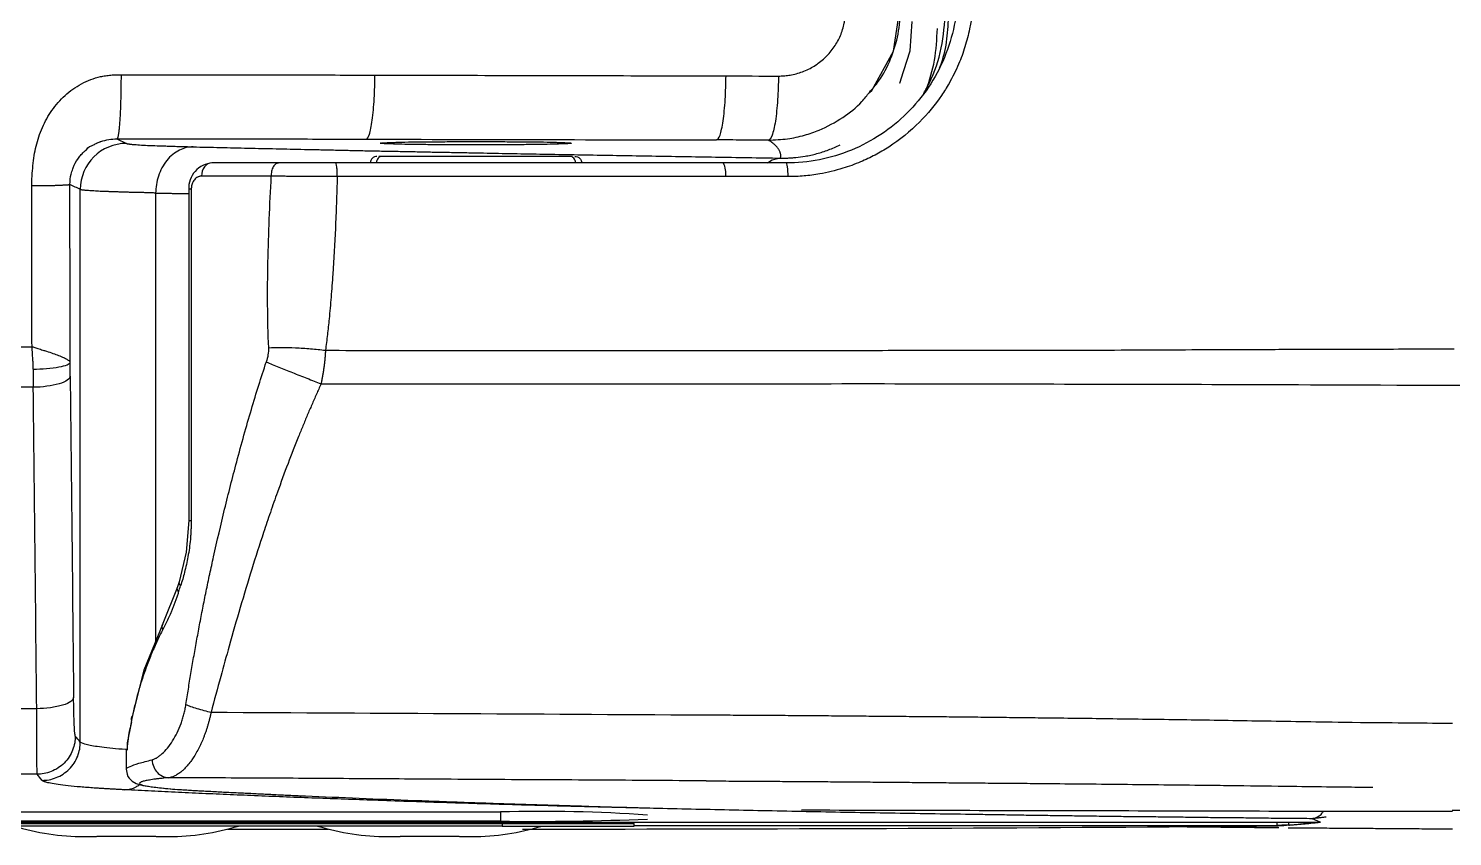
# Model space of a CAD drawing. Extents: x -4150 to 1921, y -105 to 2422.
# Drawn here: x -433.7 to -325.8, y 1441.4 to 1502.6 of the extents above; entities that cross this region are included whole.
import ezdxf

# ---------------------------------------------------------------- set-up
doc = ezdxf.new("R2010")
doc.units = 0
doc.header["$LTSCALE"] = 20
doc.header["$MEASUREMENT"] = 0
doc.layers.get('0').update_dxf_attribs({"linetype": 'CONTINUOUS'})

msp = doc.modelspace()

# ---------------------------------------------------------------- linework, layer by layer
for p, q in [((-427.02, 1494.27), (-426.3, 1493.91)), ((-415.35, 1491.43), (-420.62, 1491.43)), ((-380.9, 1491.39), (-410.33, 1491.39)), ((-376.16, 1491.39), (-380.9, 1491.39)), ((-429.8, 1448.52), (-429.8, 1490.41)), ((-421.58, 1490.43), (-421.58, 1465.28)), ((-421.4, 1490.43), (-421.4, 1465.29)), ((-424.09, 1490.15), (-424.09, 1456.19)), ((-422.46, 1460.22), (-423.54, 1457.52)), ((-422.32, 1460.66), (-422.46, 1460.22)), ((-426.32, 1447.91), (-426.32, 1446.43)), ((-477.97, 1443.23), (-397.97, 1443.23)), ((-397.97, 1443.23), (-397.97, 1442.52)), ((-550.66, 1442.45), (-339.1, 1442.45)), ((-397.97, 1442.52), (-477.97, 1442.52)), ((-477.82, 1442.36), (-397.82, 1442.36)), ((-397.82, 1442.16), (-477.82, 1442.16)), ((-418.65, 1441.93), (-410.98, 1441.93)), ((-397.82, 1442.36), (-397.82, 1442.16)), ((-397.82, 1442.36), (-387.82, 1442.36)), ((-397.82, 1442.16), (-387.82, 1442.16)), ((-387.82, 1442.16), (-387.82, 1442.36)), ((-387.82, 1442.2), (-339.1, 1442.2)), ((-339.1, 1442.45), (-338.27, 1442.45)), ((-338.85, 1442.2), (-338.02, 1442.25)), ((-338.02, 1442.25), (-337.49, 1442.3))]:
    msp.add_line(p, q)
at = {"flags": 128}
for points in [[(-369.99, 1497.77), (-369.82, 1497.92), (-368.19, 1500.9), (-367.67, 1504.23)], [(-367.61, 1498.73), (-366.92, 1500.93), (-366.76, 1503.16)], [(-421.58, 1465.31), (-421.78, 1462.91), (-422.32, 1460.66)], [(-423.55, 1457.5), (-424.99, 1453.98), (-425.9, 1450.37)], [(-425.93, 1450.05), (-426.16, 1448.98), (-426.25, 1448.22)], [(-426.32, 1446.46), (-426.26, 1446.09), (-426.19, 1445.92), (-426.1, 1445.78), (-425.88, 1445.56), (-425.56, 1445.38), (-425.06, 1445.23), (-424.19, 1445.1), (-422.7, 1444.96), (-420.5, 1444.82)]]:
    msp.add_lwpolyline(points, dxfattribs=at)
for centre, radius, start, end in [((-426.3, 1490.41), 3.5, 90.0538, 179.9723), ((-419.69, 1490.54), 1.89, 93.235, 183.9006), ((-382.84, 1491.65), 1.95, 352.405, 23.3077), ((-324.25, 2140.08), 696.73, 269.86822, 286.42933), ((-394.81, 1330.66), 112.61, 85.9306, 91.6075), ((-429.51, 1459.36), 18, 252.8538, 270), ((-423.12, 1459.36), 18, 270, 287.1462), ((-406.51, 1459.36), 18, 252.8538, 270), ((-400.12, 1459.36), 18, 270, 287.1462), ((-395.53, 1658.81), 216.3, 269.3539, 272.308), ((-426.32, 1229.56), 211.81, 89.394, 90.606), ((-403.32, 1229.56), 211.81, 89.394, 90.606)]:
    msp.add_arc(centre, radius, start, end)
for points, knots in [([(-363.32, 1505.43), (-363.32, 1504.57), (-363.4, 1503.71), (-363.74, 1502.03), (-363.99, 1501.21), (-364.98, 1498.84), (-365.95, 1497.4), (-368.36, 1495), (-369.8, 1494.05), (-372.93, 1492.76), (-374.62, 1492.43), (-376.32, 1492.43)], [0, 0, 0, 0, 0.125, 0.125, 0.25, 0.25, 0.5, 0.5, 0.75, 0.75, 1, 1, 1, 1]), ([(-362.13, 1505.4), (-362.13, 1505.28), (-362.13, 1505.03), (-362.14, 1504.67), (-362.17, 1504.3), (-362.2, 1503.94), (-362.25, 1503.53), (-362.31, 1503.08), (-362.46, 1502.3), (-362.74, 1501.23), (-363.25, 1499.84), (-363.86, 1498.61), (-364.8, 1497.1), (-366.23, 1495.37), (-368.01, 1493.93), (-369.57, 1493.01), (-370.51, 1492.57), (-371.34, 1492.24), (-372.08, 1492), (-372.89, 1491.77), (-373.67, 1491.61), (-374.36, 1491.5), (-374.96, 1491.44), (-375.56, 1491.4), (-375.96, 1491.4), (-376.16, 1491.39)], [0, 0, 0, 0, 0.016572, 0.033096, 0.049585, 0.066049, 0.0825, 0.105303, 0.127476, 0.190748, 0.254101, 0.328158, 0.376572, 0.49559, 0.632275, 0.686847, 0.742248, 0.774905, 0.807663, 0.849225, 0.890266, 0.917534, 0.94488, 0.972352, 1, 1, 1, 1]), ([(-376.89, 1499.02), (-376.83, 1499.02), (-376.7, 1499.02), (-376.5, 1499.03), (-376.3, 1499.05), (-376.1, 1499.07), (-375.81, 1499.13), (-375.42, 1499.22), (-374.96, 1499.38), (-374.5, 1499.59), (-373.93, 1499.92), (-373.29, 1500.44), (-372.75, 1501.08), (-372.41, 1501.64), (-372.19, 1502.08), (-372.03, 1502.55), (-371.92, 1502.97), (-371.85, 1503.35), (-371.82, 1503.68), (-371.82, 1503.9), (-371.81, 1504.01)], [0, 0, 0, 0, 0.025305, 0.050543, 0.07575, 0.100963, 0.126219, 0.189242, 0.252174, 0.315043, 0.377781, 0.502813, 0.627408, 0.68963, 0.751786, 0.813834, 0.875917, 0.917131, 0.958429, 1, 1, 1, 1]), ([(-370, 1497.78), (-369.76, 1498.06), (-369.09, 1498.82), (-368.35, 1500.32), (-367.75, 1502.19), (-367.68, 1503.49), (-367.64, 1504.15)], [0, 0, 0, 0, 0.1577284, 0.4355193, 0.7181286, 1, 1, 1, 1]), ([(-365.94, 1497.59), (-365.78, 1497.89), (-365.18, 1498.97), (-364.44, 1501.08), (-364.31, 1502.99), (-364.25, 1503.91)], [0, 0, 0, 0, 0.1634076, 0.5913215, 1, 1, 1, 1]), ([(-364.01, 1503.72), (-364.04, 1503.09), (-364.11, 1501.8), (-364.39, 1500.41), (-364.66, 1499.74), (-364.71, 1499.62)], [0, 0, 0, 0, 0.441611, 0.901361, 1, 1, 1, 1]), ([(-365.69, 1497.97), (-365.45, 1498.71), (-364.97, 1500.2), (-364.89, 1501.81), (-364.85, 1502.62)], [0, 0, 0, 0, 0.495426, 1, 1, 1, 1]), ([(-433.48, 1490.71), (-433.48, 1490.77), (-433.48, 1490.9), (-433.47, 1491.15), (-433.44, 1491.59), (-433.4, 1492.23), (-433.3, 1492.97), (-433.11, 1493.95), (-432.72, 1495.13), (-431.99, 1496.45), (-430.99, 1497.59), (-429.95, 1498.34), (-429.01, 1498.77), (-428.4, 1498.95), (-427.89, 1499.05), (-427.5, 1499.09), (-427.11, 1499.12), (-426.84, 1499.12), (-426.71, 1499.12)], [0, 0, 0, 0, 0.01482, 0.031116, 0.062235, 0.124343, 0.188094, 0.247808, 0.370591, 0.493636, 0.617718, 0.743408, 0.807069, 0.871157, 0.90198, 0.93556, 0.967393, 1, 1, 1, 1]), ([(-426.71, 1499.12), (-426.71, 1499.05), (-426.71, 1498.89), (-426.72, 1498.67), (-426.72, 1498.43), (-426.72, 1498.2), (-426.73, 1497.97), (-426.73, 1497.73), (-426.73, 1497.5), (-426.74, 1497.27), (-426.75, 1497.04), (-426.76, 1496.82), (-426.76, 1496.6), (-426.77, 1496.38), (-426.78, 1496.18), (-426.79, 1495.98), (-426.8, 1495.79), (-426.81, 1495.61), (-426.83, 1495.44), (-426.84, 1495.28), (-426.85, 1495.13), (-426.86, 1494.99), (-426.88, 1494.86), (-426.89, 1494.75), (-426.91, 1494.65), (-426.92, 1494.56), (-426.93, 1494.48), (-426.95, 1494.42), (-426.96, 1494.36), (-426.98, 1494.32), (-426.99, 1494.29), (-427, 1494.27), (-427.01, 1494.27), (-427.02, 1494.27)], [0, 0, 0, 0, 0.0297529, 0.0600009, 0.0907238, 0.1218982, 0.1534985, 0.1854959, 0.2178593, 0.2505551, 0.2835473, 0.3167977, 0.3502663, 0.3839114, 0.4176898, 0.4515574, 0.4854694, 0.5193806, 0.5532458, 0.5870201, 0.6206596, 0.654121, 0.6873628, 0.7203449, 0.7530294, 0.7853802, 0.8173638, 0.8489491, 0.8801077, 0.9108138, 0.9410443, 0.9707789, 1, 1, 1, 1]), ([(-426.71, 1499.12), (-426.6, 1499.12), (-426.37, 1499.12), (-426.08, 1499.12), (-425.82, 1499.12), (-425.57, 1499.12), (-425.12, 1499.12), (-424.46, 1499.12), (-423.35, 1499.12), (-421.72, 1499.12), (-419.36, 1499.11), (-416.55, 1499.11), (-413.52, 1499.1), (-410.49, 1499.1), (-408.48, 1499.09), (-407.47, 1499.09)], [0, 0, 0, 0, 0.017675, 0.035361, 0.046065, 0.05779, 0.073766, 0.116659, 0.159551, 0.247518, 0.369643, 0.527518, 0.685202, 0.842696, 1, 1, 1, 1]), ([(-408.12, 1494.23), (-408.05, 1494.24), (-407.97, 1494.36), (-407.81, 1494.84), (-407.74, 1495.21), (-407.61, 1496.15), (-407.56, 1496.72), (-407.5, 1497.9), (-407.48, 1498.52), (-407.47, 1499.09)], [0, 0, 0, 0, 0.25, 0.25, 0.5, 0.5, 0.75, 0.75, 1, 1, 1, 1]), ([(-407.47, 1499.09), (-406, 1499.09), (-403.04, 1499.08), (-398.6, 1499.07), (-394.17, 1499.06), (-389.74, 1499.05), (-385.3, 1499.04), (-382.35, 1499.03), (-380.87, 1499.03)], [0, 0, 0, 0, 0.166624, 0.333264, 0.499922, 0.666598, 0.83329, 1, 1, 1, 1]), ([(-381.58, 1494.17), (-381.5, 1494.18), (-381.41, 1494.29), (-381.24, 1494.78), (-381.16, 1495.15), (-381.02, 1496.08), (-380.97, 1496.65), (-380.89, 1497.84), (-380.88, 1498.45), (-380.87, 1499.03)], [0, 0, 0, 0, 0.25, 0.25, 0.5, 0.5, 0.75, 0.75, 1, 1, 1, 1]), ([(-376.89, 1499.02), (-376.9, 1498.44), (-376.92, 1497.83), (-377, 1496.64), (-377.06, 1496.07), (-377.2, 1495.14), (-377.29, 1494.77), (-377.47, 1494.28), (-377.57, 1494.17), (-377.66, 1494.16)], [0, 0, 0, 0, 0.25, 0.25, 0.5, 0.5, 0.75, 0.75, 1, 1, 1, 1]), ([(-377.66, 1494.16), (-377.17, 1494.18), (-376.25, 1494.22), (-374.96, 1494.5), (-373.53, 1494.99), (-372.04, 1495.81), (-370.75, 1496.81), (-370.18, 1497.55), (-370, 1497.78)], [0, 0, 0, 0, 0.166301, 0.316196, 0.449676, 0.681927, 0.897161, 1, 1, 1, 1]), ([(-430.36, 1491.99), (-430.33, 1492.08), (-430.22, 1492.41), (-429.97, 1492.78), (-429.7, 1493.1), (-429.55, 1493.25), (-429.47, 1493.32), (-429.42, 1493.36), (-429.4, 1493.38), (-429.39, 1493.4), (-429.38, 1493.4), (-429.38, 1493.4), (-429.38, 1493.4), (-429.38, 1493.4), (-429.38, 1493.41), (-429.38, 1493.41), (-429.38, 1493.41), (-429.38, 1493.41), (-429.38, 1493.41), (-429.38, 1493.41), (-429.36, 1493.4), (-429.21, 1493.65), (-428.91, 1493.74), (-428.62, 1493.89), (-428.53, 1493.94)], [0, 0, 0, 0, 0.093285, 0.351874, 0.476362, 0.548355, 0.586795, 0.606626, 0.616693, 0.621765, 0.624312, 0.625588, 0.626226, 0.626546, 0.626704, 0.626783, 0.626824, 0.626843, 0.626853, 0.62686, 0.626863, 0.641443, 0.88726, 1, 1, 1, 1]), ([(-428.53, 1493.94), (-428.53, 1493.94), (-428.47, 1493.97), (-428.39, 1494), (-428.31, 1494.03), (-428.27, 1494.05), (-428.25, 1494.05), (-427.87, 1494.19), (-427.44, 1494.23), (-427.02, 1494.27)], [0, 0, 0, 0, 0.010139, 0.126214, 0.174239, 0.195757, 0.205895, 0.215619, 1, 1, 1, 1]), ([(-427.02, 1494.27), (-426.91, 1494.27), (-426.68, 1494.27), (-426.22, 1494.27), (-425.32, 1494.26), (-423.87, 1494.26), (-422, 1494.26), (-419.69, 1494.26), (-417.04, 1494.25), (-414.06, 1494.25), (-411.09, 1494.24), (-409.11, 1494.24), (-408.12, 1494.23)], [0, 0, 0, 0, 0.0173, 0.035361, 0.073766, 0.159552, 0.264599, 0.369645, 0.527234, 0.684822, 0.842411, 1, 1, 1, 1]), ([(-426.3, 1493.91), (-426.29, 1493.9), (-426.28, 1493.9), (-426.25, 1493.89), (-426.21, 1493.88), (-426.16, 1493.87), (-426.1, 1493.87), (-426.03, 1493.86), (-425.96, 1493.85), (-425.79, 1493.83), (-425.47, 1493.81), (-424.89, 1493.77), (-424.19, 1493.74), (-423.48, 1493.72), (-422.86, 1493.7), (-422.35, 1493.68), (-421.82, 1493.67), (-421.44, 1493.66), (-421.25, 1493.65)], [0, 0, 0, 0, 0.031327, 0.062621, 0.093892, 0.125152, 0.156409, 0.187677, 0.218965, 0.250284, 0.375242, 0.500232, 0.625154, 0.750108, 0.812607, 0.875031, 0.937467, 1, 1, 1, 1]), ([(-421.25, 1493.65), (-421.59, 1493.65), (-421.94, 1493.57), (-422.64, 1493.22), (-422.97, 1492.96), (-423.52, 1492.27), (-423.74, 1491.86), (-424.02, 1491.01), (-424.08, 1490.56), (-424.09, 1490.15)], [0, 0, 0, 0, 0.25, 0.25, 0.5, 0.5, 0.75, 0.75, 1, 1, 1, 1]), ([(-421.25, 1493.65), (-420.91, 1493.64), (-420.23, 1493.63), (-419.19, 1493.6), (-418.15, 1493.58), (-417.09, 1493.55), (-416.03, 1493.53), (-414.97, 1493.51), (-413.89, 1493.48), (-412.81, 1493.46), (-411.71, 1493.44), (-410.61, 1493.41), (-409.51, 1493.39), (-408.39, 1493.36), (-407.27, 1493.34), (-406.13, 1493.32), (-404.99, 1493.3), (-403.85, 1493.27), (-402.69, 1493.25), (-401.53, 1493.23), (-400.01, 1493.2), (-398.12, 1493.16), (-395.84, 1493.12), (-393.55, 1493.08), (-391.22, 1493.04), (-388.87, 1493), (-386.5, 1492.96), (-384.1, 1492.92), (-381.67, 1492.88), (-379.22, 1492.84), (-377.56, 1492.81), (-376.74, 1492.8)], [0, 0, 0, 0, 0.026341, 0.052673, 0.078999, 0.105319, 0.131634, 0.157944, 0.184252, 0.210557, 0.23686, 0.263163, 0.289467, 0.315771, 0.342078, 0.368388, 0.394702, 0.421021, 0.447346, 0.473677, 0.500016, 0.550049, 0.600058, 0.650049, 0.700028, 0.750001, 0.799975, 0.849956, 0.899949, 0.949962, 1, 1, 1, 1]), ([(-407.07, 1493.93), (-407.06, 1493.93), (-407.06, 1493.93), (-407.05, 1493.93), (-407.02, 1493.94), (-406.99, 1493.94), (-406.92, 1493.95), (-406.79, 1493.96), (-406.56, 1493.97), (-406.26, 1493.98), (-405.77, 1494), (-404.98, 1494.02), (-404, 1494.03), (-403.15, 1494.04), (-402.3, 1494.04), (-401.19, 1494.05), (-399.82, 1494.05), (-398.45, 1494.05), (-397.33, 1494.04), (-396.48, 1494.04), (-395.63, 1494.03), (-394.65, 1494.02), (-393.87, 1494), (-393.37, 1493.98), (-393.07, 1493.97), (-392.84, 1493.96), (-392.7, 1493.95), (-392.62, 1493.94), (-392.57, 1493.93), (-392.57, 1493.93), (-392.57, 1493.93)], [0, 0, 0, 0, 0.011631, 0.023267, 0.034925, 0.04662, 0.058367, 0.089326, 0.120094, 0.152146, 0.184461, 0.250093, 0.315858, 0.348114, 0.380046, 0.439584, 0.500003, 0.5604, 0.61996, 0.651868, 0.684148, 0.749913, 0.815545, 0.847837, 0.879912, 0.910656, 0.941638, 0.961175, 0.980605, 1, 1, 1, 1]), ([(-392.57, 1493.93), (-392.57, 1493.92), (-392.57, 1493.92), (-392.58, 1493.92), (-392.61, 1493.91), (-392.64, 1493.91), (-392.71, 1493.9), (-392.84, 1493.89), (-393.07, 1493.88), (-393.37, 1493.87), (-393.87, 1493.85), (-394.65, 1493.83), (-395.63, 1493.82), (-396.48, 1493.81), (-397.33, 1493.81), (-398.45, 1493.8), (-399.82, 1493.8), (-401.19, 1493.8), (-402.3, 1493.81), (-403.15, 1493.81), (-404, 1493.82), (-404.98, 1493.83), (-405.77, 1493.85), (-406.26, 1493.87), (-406.56, 1493.88), (-406.79, 1493.89), (-406.94, 1493.9), (-407.02, 1493.91), (-407.06, 1493.92), (-407.06, 1493.92), (-407.07, 1493.93)], [0, 0, 0, 0, 0.0116305, 0.0232669, 0.0349247, 0.0466197, 0.0583674, 0.0893264, 0.120094, 0.1521456, 0.1844612, 0.2500929, 0.3158579, 0.348114, 0.3800456, 0.4395836, 0.5000028, 0.5604, 0.61996, 0.6518684, 0.6841477, 0.7499127, 0.8155445, 0.8478369, 0.8799117, 0.9106562, 0.9416383, 0.9611753, 0.980605, 1, 1, 1, 1]), ([(-377.66, 1494.16), (-378.31, 1494.16), (-379.62, 1494.17), (-380.93, 1494.17), (-381.58, 1494.17)], [0, 0, 0, 0, 0.500001, 1, 1, 1, 1]), ([(-376.74, 1492.8), (-376.73, 1492.83), (-376.72, 1492.89), (-376.72, 1492.98), (-376.72, 1493.07), (-376.74, 1493.16), (-376.77, 1493.25), (-376.81, 1493.35), (-376.86, 1493.44), (-376.92, 1493.53), (-376.99, 1493.62), (-377.08, 1493.71), (-377.17, 1493.8), (-377.27, 1493.89), (-377.39, 1493.98), (-377.52, 1494.07), (-377.61, 1494.13), (-377.66, 1494.16)], [0, 0, 0, 0, 0.066671, 0.13334, 0.200008, 0.266674, 0.333339, 0.400004, 0.466668, 0.533332, 0.599996, 0.666661, 0.733326, 0.799992, 0.86666, 0.933329, 1, 1, 1, 1]), ([(-376.74, 1492.8), (-376.65, 1492.8), (-376.46, 1492.8), (-376.18, 1492.8), (-375.88, 1492.82), (-375.45, 1492.85), (-374.96, 1492.92), (-374.44, 1493.02), (-373.99, 1493.13), (-373.55, 1493.26), (-373.1, 1493.42), (-372.66, 1493.59), (-372.37, 1493.73), (-372.22, 1493.8)], [0, 0, 0, 0, 0.061295, 0.125227, 0.191821, 0.2611, 0.416725, 0.515932, 0.613726, 0.711027, 0.807841, 0.904168, 1, 1, 1, 1]), ([(-419.83, 1492.43), (-420.04, 1492.43), (-420.24, 1492.32), (-420.53, 1491.94), (-420.62, 1491.69), (-420.62, 1491.43)], [0, 0, 0, 0, 0.5, 0.5, 1, 1, 1, 1]), ([(-414.76, 1492.43), (-414.83, 1492.43), (-414.9, 1492.4), (-415.05, 1492.31), (-415.12, 1492.23), (-415.23, 1492.04), (-415.28, 1491.92), (-415.33, 1491.67), (-415.35, 1491.54), (-415.35, 1491.43)], [0, 0, 0, 0, 0.25, 0.25, 0.5, 0.5, 0.75, 0.75, 1, 1, 1, 1]), ([(-410.46, 1492.43), (-411.21, 1492.43), (-411.98, 1492.43), (-413.45, 1492.43), (-414.15, 1492.43), (-414.76, 1492.43)], [0, 0, 0, 0, 0.5, 0.5, 1, 1, 1, 1]), ([(-410.33, 1491.39), (-410.33, 1491.51), (-410.33, 1491.64), (-410.34, 1491.9), (-410.35, 1492.02), (-410.38, 1492.22), (-410.39, 1492.3), (-410.43, 1492.4), (-410.44, 1492.43), (-410.46, 1492.43)], [0, 0, 0, 0, 0.25, 0.25, 0.5, 0.5, 0.75, 0.75, 1, 1, 1, 1]), ([(-381.05, 1492.43), (-386.18, 1492.43), (-390.61, 1492.43), (-400.88, 1492.43), (-405.32, 1492.43), (-410.46, 1492.43)], [0, 0, 0, 0, 0.5, 0.5, 1, 1, 1, 1]), ([(-407.32, 1492.93), (-407.45, 1492.93), (-407.58, 1492.87), (-407.76, 1492.69), (-407.82, 1492.56), (-407.82, 1492.43)], [0, 0, 0, 0, 0.5, 0.5, 1, 1, 1, 1]), ([(-406.93, 1492.93), (-407.05, 1492.93), (-407.16, 1492.87), (-407.31, 1492.69), (-407.36, 1492.56), (-407.36, 1492.43)], [0, 0, 0, 0, 0.5, 0.5, 1, 1, 1, 1]), ([(-392.7, 1492.93), (-393.07, 1492.93), (-393.52, 1492.93), (-394.55, 1492.93), (-395.13, 1492.93), (-396.37, 1492.93), (-397.03, 1492.93), (-398.4, 1492.93), (-399.11, 1492.93), (-400.52, 1492.93), (-401.23, 1492.93), (-402.6, 1492.93), (-403.26, 1492.93), (-404.5, 1492.93), (-405.08, 1492.93), (-406.11, 1492.93), (-406.56, 1492.93), (-406.93, 1492.93)], [0, 0, 0, 0, 0.125, 0.125, 0.25, 0.25, 0.375, 0.375, 0.5, 0.5, 0.625, 0.625, 0.75, 0.75, 0.875, 0.875, 1, 1, 1, 1]), ([(-392.27, 1492.43), (-392.27, 1492.56), (-392.32, 1492.69), (-392.48, 1492.87), (-392.59, 1492.93), (-392.7, 1492.93)], [0, 0, 0, 0, 0.5, 0.5, 1, 1, 1, 1]), ([(-392.32, 1492.93), (-392.18, 1492.93), (-392.05, 1492.87), (-391.87, 1492.69), (-391.82, 1492.56), (-391.82, 1492.43)], [0, 0, 0, 0, 0.5, 0.5, 1, 1, 1, 1]), ([(-377.73, 1492.43), (-377.68, 1492.47), (-377.38, 1492.72), (-377.03, 1492.76), (-376.74, 1492.8)], [0, 0, 0, 0, 0.161511, 1, 1, 1, 1]), ([(-376.16, 1491.39), (-376.16, 1491.67), (-376.18, 1491.93), (-376.23, 1492.32), (-376.27, 1492.43), (-376.32, 1492.43)], [0, 0, 0, 0, 0.5, 0.5, 1, 1, 1, 1]), ([(-430.59, 1490.8), (-430.58, 1491.07), (-430.56, 1491.49), (-430.41, 1491.86), (-430.36, 1491.99)], [0, 0, 0, 0, 0.633927, 1, 1, 1, 1]), ([(-420.62, 1491.43), (-420.64, 1491.42), (-420.69, 1491.42), (-420.76, 1491.41), (-420.84, 1491.39), (-420.93, 1491.35), (-421.04, 1491.28), (-421.16, 1491.16), (-421.26, 1491.02), (-421.33, 1490.86), (-421.37, 1490.7), (-421.39, 1490.57), (-421.39, 1490.47), (-421.4, 1490.43)], [0, 0, 0, 0, 0.0674929, 0.1338741, 0.1994841, 0.2646757, 0.3950362, 0.5190721, 0.6435392, 0.7640109, 0.8441878, 0.9220312, 1, 1, 1, 1]), ([(-415.35, 1491.43), (-415.47, 1489.26), (-415.56, 1487.09), (-415.65, 1482.74), (-415.64, 1480.58), (-415.55, 1478.42)], [0, 0, 0, 0, 0.5, 0.5, 1, 1, 1, 1]), ([(-410.33, 1491.39), (-410.42, 1491.4), (-410.61, 1491.4), (-410.89, 1491.4), (-411.17, 1491.4), (-411.46, 1491.4), (-411.76, 1491.4), (-412.06, 1491.4), (-412.37, 1491.4), (-412.67, 1491.41), (-412.99, 1491.41), (-413.32, 1491.41), (-413.68, 1491.41), (-414.07, 1491.41), (-414.49, 1491.42), (-414.92, 1491.42), (-415.2, 1491.42), (-415.35, 1491.43)], [0, 0, 0, 0, 0.051947, 0.104964, 0.159024, 0.214096, 0.270146, 0.327134, 0.385014, 0.443736, 0.503247, 0.568038, 0.640334, 0.71997, 0.806702, 0.900192, 1, 1, 1, 1]), ([(-410.33, 1491.39), (-410.35, 1490.72), (-410.39, 1489.41), (-410.49, 1486.94), (-410.62, 1484.57), (-410.79, 1482.28), (-410.93, 1480.76), (-411.07, 1479.41), (-411.17, 1478.62), (-411.22, 1478.23)], [0, 0, 0, 0, 0.153789, 0.298245, 0.561143, 0.693015, 0.818474, 0.909304, 1, 1, 1, 1]), ([(-433.48, 1490.71), (-433.42, 1490.71), (-433.31, 1490.71), (-433.13, 1490.71), (-432.96, 1490.72), (-432.79, 1490.72), (-432.63, 1490.72), (-432.47, 1490.72), (-432.31, 1490.72), (-432.15, 1490.73), (-432.01, 1490.73), (-431.87, 1490.73), (-431.73, 1490.73), (-431.61, 1490.74), (-431.49, 1490.74), (-431.38, 1490.75), (-431.28, 1490.75), (-431.18, 1490.75), (-431.1, 1490.76), (-431.02, 1490.76), (-430.95, 1490.76), (-430.89, 1490.77), (-430.83, 1490.77), (-430.78, 1490.78), (-430.74, 1490.78), (-430.7, 1490.78), (-430.67, 1490.79), (-430.65, 1490.79), (-430.63, 1490.79), (-430.61, 1490.8), (-430.6, 1490.8), (-430.59, 1490.8), (-430.59, 1490.8), (-430.59, 1490.8)], [0, 0, 0, 0, 0.038203, 0.076636, 0.115223, 0.153884, 0.19254, 0.231111, 0.269516, 0.307677, 0.345517, 0.382964, 0.419947, 0.456402, 0.492268, 0.52749, 0.562018, 0.595808, 0.628822, 0.661028, 0.692397, 0.722909, 0.752546, 0.781297, 0.809153, 0.836111, 0.86217, 0.887334, 0.911608, 0.935, 0.957522, 0.979184, 1, 1, 1, 1]), ([(-433.46, 1478.5), (-433.47, 1480.54), (-433.47, 1484.61), (-433.48, 1488.68), (-433.48, 1490.71)], [0, 0, 0, 0, 0.4999822, 1, 1, 1, 1]), ([(-430.57, 1477.3), (-430.58, 1479.55), (-430.58, 1481.8), (-430.58, 1485.18), (-430.58, 1486.3), (-430.59, 1487.99), (-430.59, 1488.55), (-430.59, 1489.4), (-430.59, 1489.68), (-430.59, 1490.24), (-430.59, 1490.52), (-430.59, 1490.8)], [0, 0, 0, 0, 0.5, 0.5, 0.75, 0.75, 0.875, 0.875, 0.9375, 0.9375, 1, 1, 1, 1]), ([(-424.09, 1490.15), (-424.2, 1490.15), (-424.42, 1490.16), (-424.75, 1490.17), (-425.08, 1490.18), (-425.41, 1490.18), (-425.74, 1490.19), (-426.07, 1490.2), (-426.39, 1490.21), (-426.7, 1490.22), (-427.02, 1490.23), (-427.32, 1490.24), (-427.61, 1490.25), (-427.89, 1490.26), (-428.16, 1490.27), (-428.42, 1490.28), (-428.66, 1490.3), (-428.88, 1490.31), (-429.09, 1490.32), (-429.27, 1490.34), (-429.43, 1490.35), (-429.56, 1490.36), (-429.67, 1490.38), (-429.75, 1490.39), (-429.78, 1490.4), (-429.8, 1490.41)], [0, 0, 0, 0, 0.031766, 0.064597, 0.098491, 0.13345, 0.169474, 0.206564, 0.244718, 0.283937, 0.324221, 0.365569, 0.407983, 0.451461, 0.496004, 0.541612, 0.588285, 0.636022, 0.684825, 0.734692, 0.785624, 0.837621, 0.890682, 0.944809, 1, 1, 1, 1]), ([(-421.4, 1490.43), (-421.44, 1490.43), (-421.53, 1490.43), (-421.59, 1490.43), (-421.58, 1490.43), (-421.57, 1490.43)], [0, 0, 0, 0, 0.449368, 0.898739, 1, 1, 1, 1]), ([(-473.97, 1478.5), (-473.54, 1478.5), (-472.55, 1478.5), (-470.9, 1478.5), (-468.88, 1478.5), (-466.5, 1478.51), (-463.04, 1478.51), (-458.75, 1478.51), (-453.75, 1478.51), (-448.81, 1478.51), (-443.95, 1478.5), (-439.56, 1478.5), (-436.11, 1478.5), (-434.21, 1478.5), (-433.46, 1478.5)], [0, 0, 0, 0, 0.032112, 0.073168, 0.123168, 0.182112, 0.250001, 0.379243, 0.5, 0.620035, 0.744758, 0.859632, 0.944713, 1, 1, 1, 1]), ([(-433.46, 1478.5), (-433.41, 1478.49), (-433.26, 1478.44), (-432.99, 1478.35), (-432.67, 1478.25), (-432.28, 1478.13), (-431.87, 1477.99), (-431.43, 1477.83), (-431.07, 1477.68), (-430.84, 1477.57), (-430.71, 1477.48), (-430.64, 1477.42), (-430.59, 1477.36), (-430.58, 1477.32), (-430.57, 1477.3)], [0, 0, 0, 0, 0.033968, 0.10171, 0.18721, 0.253537, 0.3795, 0.504983, 0.6354, 0.753919, 0.818009, 0.880515, 0.941234, 1, 1, 1, 1]), ([(-433.37, 1476.8), (-433.37, 1476.87), (-433.37, 1477.04), (-433.38, 1477.3), (-433.4, 1477.61), (-433.43, 1478.02), (-433.45, 1478.32), (-433.46, 1478.5)], [0, 0, 0, 0, 0.13603, 0.289535, 0.460517, 0.686773, 1, 1, 1, 1]), ([(-415.55, 1478.42), (-415.25, 1478.44), (-414.92, 1478.44), (-414.23, 1478.44), (-413.86, 1478.43), (-413.11, 1478.4), (-412.73, 1478.38), (-411.97, 1478.31), (-411.59, 1478.27), (-411.22, 1478.23)], [0, 0, 0, 0, 0.25, 0.25, 0.5, 0.5, 0.75, 0.75, 1, 1, 1, 1]), ([(-421.8, 1451.37), (-421.74, 1451.76), (-421.61, 1452.55), (-421.42, 1453.73), (-421.21, 1454.94), (-420.99, 1456.17), (-420.76, 1457.41), (-420.52, 1458.68), (-420.26, 1459.96), (-419.99, 1461.26), (-419.53, 1463.34), (-418.88, 1466.18), (-418.09, 1469.26), (-417.41, 1471.77), (-416.85, 1473.71), (-416.29, 1475.56), (-415.9, 1476.75), (-415.71, 1477.33)], [0, 0, 0, 0, 0.044218, 0.08924, 0.135068, 0.181705, 0.229151, 0.277408, 0.326479, 0.376363, 0.427064, 0.565742, 0.704438, 0.783432, 0.859018, 0.931205, 1, 1, 1, 1]), ([(-415.71, 1477.33), (-415.42, 1477.22), (-415.1, 1477.09), (-414.43, 1476.82), (-414.08, 1476.68), (-413.36, 1476.39), (-412.99, 1476.25), (-412.26, 1475.96), (-411.9, 1475.82), (-411.56, 1475.68)], [0, 0, 0, 0, 0.25, 0.25, 0.5, 0.5, 0.75, 0.75, 1, 1, 1, 1]), ([(-411.22, 1478.23), (-411.23, 1478.13), (-411.24, 1477.94), (-411.26, 1477.65), (-411.29, 1477.37), (-411.32, 1477.08), (-411.36, 1476.8), (-411.4, 1476.52), (-411.45, 1476.24), (-411.5, 1475.96), (-411.54, 1475.77), (-411.56, 1475.68)], [0, 0, 0, 0, 0.109888, 0.22014, 0.330732, 0.441639, 0.552836, 0.664296, 0.775994, 0.887904, 1, 1, 1, 1]), ([(-411.22, 1478.23), (-409.85, 1478.22), (-404.8, 1478.22), (-397.24, 1478.22), (-388.52, 1478.22), (-383.48, 1478.22), (-380.96, 1478.22)], [0, 0, 0, 0, 0.135521, 0.499997, 0.749998, 1, 1, 1, 1]), ([(-380.96, 1478.22), (-380.48, 1478.22), (-379.42, 1478.22), (-377.72, 1478.22), (-375.79, 1478.22), (-373.15, 1478.22), (-370, 1478.22), (-364.72, 1478.23), (-358.73, 1478.23), (-352.58, 1478.24), (-346.74, 1478.27), (-341.4, 1478.29), (-336.2, 1478.31), (-332.64, 1478.32), (-326.58, 1478.33), (-325.7, 1478.34)], [0, 0, 0, 0, 0.0281252, 0.0608762, 0.0982532, 0.1402561, 0.2137856, 0.2808412, 0.4469589, 0.5628767, 0.6408228, 0.7891403, 0.8775372, 0.9478238, 1, 1, 1, 1]), ([(-433.37, 1476.8), (-433.04, 1476.8), (-432.69, 1476.82), (-432.01, 1476.87), (-431.69, 1476.91), (-431.15, 1477.01), (-430.94, 1477.06), (-430.66, 1477.18), (-430.59, 1477.25), (-430.57, 1477.3)], [0, 0, 0, 0, 0.25, 0.25, 0.5, 0.5, 0.75, 0.75, 1, 1, 1, 1]), ([(-430.57, 1476.26), (-430.58, 1476.16), (-430.65, 1476.06), (-430.93, 1475.86), (-431.14, 1475.76), (-431.68, 1475.6), (-432, 1475.54), (-432.68, 1475.45), (-433.03, 1475.42), (-433.36, 1475.42)], [0, 0, 0, 0, 0.25, 0.25, 0.5, 0.5, 0.75, 0.75, 1, 1, 1, 1]), ([(-433.36, 1475.42), (-433.92, 1475.42), (-435.16, 1475.42), (-437.25, 1475.42), (-439.74, 1475.42), (-442.66, 1475.42), (-445.99, 1475.42), (-449.73, 1475.42), (-454.48, 1475.42), (-459.71, 1475.42), (-464.91, 1475.42), (-468.97, 1475.42), (-471.9, 1475.42), (-473.48, 1475.41), (-474.08, 1475.41)], [0, 0, 0, 0, 0.04086, 0.09192, 0.15318, 0.224639, 0.306298, 0.398156, 0.500213, 0.6556, 0.783273, 0.883232, 0.955474, 1, 1, 1, 1]), ([(-411.56, 1475.68), (-411.67, 1475.42), (-411.91, 1474.89), (-412.26, 1474.1), (-412.6, 1473.3), (-412.93, 1472.5), (-413.43, 1471.28), (-414.08, 1469.61), (-414.79, 1467.69), (-415.4, 1465.94), (-416.06, 1464), (-417.13, 1460.63), (-418.2, 1456.98), (-419.2, 1453.36), (-419.65, 1451.69), (-419.89, 1450.79)], [0, 0, 0, 0, 0.0326561, 0.0654124, 0.0982718, 0.1312374, 0.1643122, 0.247881, 0.336098, 0.3974038, 0.4586866, 0.5704283, 0.8018078, 0.8931439, 1, 1, 1, 1]), ([(-411.56, 1475.68), (-406.46, 1475.68), (-401.36, 1475.68), (-391.17, 1475.69), (-386.08, 1475.69), (-380.99, 1475.69)], [0, 0, 0, 0, 0.5, 0.5, 1, 1, 1, 1]), ([(-380.99, 1475.69), (-376.67, 1475.69), (-372.36, 1475.7), (-363.77, 1475.69), (-359.49, 1475.68), (-350.95, 1475.66), (-346.7, 1475.65), (-338.23, 1475.63), (-334.01, 1475.6), (-325.82, 1475.58)], [0, 0, 0, 0, 0.25, 0.25, 0.5, 0.5, 0.75, 0.75, 1, 1, 1, 1]), ([(-325.82, 1475.58), (-325.34, 1475.58), (-324.33, 1475.57), (-322.71, 1475.56), (-320.9, 1475.55), (-318.78, 1475.55), (-316.48, 1475.56), (-314.12, 1475.59), (-312.62, 1475.6), (-311.89, 1475.61)], [0, 0, 0, 0, 0.101172, 0.216858, 0.347075, 0.491793, 0.673172, 0.842594, 1, 1, 1, 1]), ([(-421.4, 1465.29), (-421.4, 1465.19), (-421.4, 1465), (-421.41, 1464.72), (-421.42, 1464.44), (-421.44, 1464.16), (-421.47, 1463.76), (-421.53, 1463.23), (-421.64, 1462.59), (-421.76, 1461.98), (-421.9, 1461.41), (-422.04, 1460.87), (-422.15, 1460.54), (-422.21, 1460.37)], [0, 0, 0, 0, 0.054306, 0.108431, 0.162432, 0.216365, 0.270289, 0.398574, 0.529763, 0.652169, 0.774477, 0.88558, 1, 1, 1, 1]), ([(-421.4, 1465.29), (-421.44, 1465.29), (-421.53, 1465.29), (-421.59, 1465.29), (-421.58, 1465.29), (-421.57, 1465.29)], [0, 0, 0, 0, 0.446484, 0.89297, 1, 1, 1, 1]), ([(-422.35, 1459.93), (-422.38, 1459.98), (-422.45, 1460.07), (-422.48, 1460.17), (-422.45, 1460.21), (-422.45, 1460.22)], [0, 0, 0, 0, 0.469674, 0.919577, 1, 1, 1, 1]), ([(-422.31, 1460.66), (-422.31, 1460.65), (-422.34, 1460.61), (-422.31, 1460.51), (-422.24, 1460.41), (-422.21, 1460.37)], [0, 0, 0, 0, 0.119845, 0.547719, 1, 1, 1, 1]), ([(-422.35, 1459.93), (-422.38, 1459.84), (-422.44, 1459.65), (-422.54, 1459.37), (-422.64, 1459.1), (-422.74, 1458.84), (-422.84, 1458.57), (-422.98, 1458.25), (-423.14, 1457.88), (-423.34, 1457.46), (-423.47, 1457.2), (-423.54, 1457.07)], [0, 0, 0, 0, 0.08727, 0.174966, 0.263163, 0.351934, 0.441353, 0.531491, 0.686522, 0.84258, 1, 1, 1, 1]), ([(-423.54, 1457.07), (-423.62, 1456.92), (-423.77, 1456.63), (-423.98, 1456.18), (-424.19, 1455.72), (-424.4, 1455.24), (-424.59, 1454.76), (-424.78, 1454.26), (-425, 1453.65), (-425.24, 1452.92), (-425.49, 1452.05), (-425.72, 1451.13), (-425.84, 1450.5), (-425.91, 1450.18)], [0, 0, 0, 0, 0.065541, 0.132473, 0.200797, 0.270514, 0.341626, 0.414133, 0.488036, 0.606139, 0.730832, 0.862118, 1, 1, 1, 1]), ([(-423.54, 1457.07), (-423.56, 1457.13), (-423.6, 1457.26), (-423.59, 1457.42), (-423.54, 1457.5), (-423.53, 1457.53)], [0, 0, 0, 0, 0.3838066, 0.7520059, 1, 1, 1, 1]), ([(-430.31, 1451.89), (-430.32, 1451.8), (-430.39, 1451.69), (-430.66, 1451.5), (-430.87, 1451.4), (-431.41, 1451.24), (-431.73, 1451.17), (-432.41, 1451.08), (-432.76, 1451.06), (-433.1, 1451.05)], [0, 0, 0, 0, 0.25, 0.25, 0.5, 0.5, 0.75, 0.75, 1, 1, 1, 1]), ([(-430.18, 1448.98), (-430.19, 1449), (-430.21, 1449.09), (-430.23, 1449.38), (-430.25, 1449.58), (-430.27, 1450.1), (-430.28, 1450.41), (-430.3, 1451.1), (-430.3, 1451.49), (-430.31, 1451.89)], [0, 0, 0, 0, 0.25, 0.25, 0.5, 0.5, 0.75, 0.75, 1, 1, 1, 1]), ([(-433.1, 1451.05), (-433.65, 1451.05), (-434.74, 1451.05), (-436.39, 1451.05), (-438.04, 1451.06), (-439.69, 1451.06), (-441.34, 1451.06), (-443, 1451.06), (-444.65, 1451.06), (-446.31, 1451.06), (-447.96, 1451.06), (-449.62, 1451.06), (-451.28, 1451.05), (-452.95, 1451.05), (-454.61, 1451.05), (-456.27, 1451.05), (-457.94, 1451.04), (-459.6, 1451.04), (-461.27, 1451.04), (-462.94, 1451.03), (-464.61, 1451.03), (-466.27, 1451.02), (-467.94, 1451.02), (-469.61, 1451.01), (-471.29, 1451.01), (-472.96, 1451), (-474.63, 1450.99), (-475.74, 1450.99), (-476.3, 1450.98)], [0, 0, 0, 0, 0.038036, 0.076106, 0.11421, 0.152348, 0.190521, 0.228727, 0.266968, 0.305243, 0.343551, 0.381894, 0.420271, 0.458682, 0.497127, 0.535606, 0.574119, 0.612666, 0.651247, 0.689862, 0.728511, 0.767193, 0.80591, 0.84466, 0.883444, 0.922262, 0.961114, 1, 1, 1, 1]), ([(-433.07, 1446.09), (-433.07, 1446.09), (-433.08, 1446.1), (-433.08, 1446.13), (-433.08, 1446.17), (-433.08, 1446.22), (-433.08, 1446.28), (-433.08, 1446.36), (-433.08, 1446.53), (-433.09, 1446.87), (-433.09, 1447.39), (-433.09, 1447.88), (-433.09, 1448.28), (-433.09, 1448.72), (-433.09, 1449.17), (-433.1, 1449.63), (-433.1, 1450.1), (-433.1, 1450.57), (-433.1, 1450.89), (-433.1, 1451.05)], [0, 0, 0, 0, 0.031724, 0.063821, 0.096271, 0.129054, 0.162149, 0.195532, 0.229178, 0.361865, 0.491697, 0.560298, 0.627821, 0.694048, 0.758788, 0.821876, 0.883174, 0.942576, 1, 1, 1, 1]), ([(-425.91, 1450.18), (-425.91, 1450.23), (-425.92, 1450.34), (-425.89, 1450.47), (-425.83, 1450.53), (-425.81, 1450.55)], [0, 0, 0, 0, 0.411618, 0.807329, 1, 1, 1, 1]), ([(-424.36, 1447.18), (-424.33, 1447.19), (-424.27, 1447.21), (-424.17, 1447.25), (-424.08, 1447.29), (-423.98, 1447.34), (-423.89, 1447.41), (-423.79, 1447.48), (-423.69, 1447.56), (-423.49, 1447.73), (-423.19, 1448.05), (-422.81, 1448.59), (-422.46, 1449.21), (-422.21, 1449.79), (-422.05, 1450.27), (-421.95, 1450.63), (-421.86, 1450.99), (-421.82, 1451.24), (-421.8, 1451.37)], [0, 0, 0, 0, 0.033441, 0.066811, 0.100156, 0.13352, 0.166947, 0.200482, 0.234168, 0.268048, 0.401302, 0.533314, 0.65831, 0.779655, 0.836418, 0.891816, 0.946215, 1, 1, 1, 1]), ([(-419.89, 1450.79), (-419.91, 1450.71), (-419.94, 1450.55), (-420, 1450.31), (-420.06, 1450.07), (-420.13, 1449.84), (-420.2, 1449.6), (-420.27, 1449.36), (-420.36, 1449.13), (-420.52, 1448.7), (-420.81, 1448.05), (-421.15, 1447.46), (-421.46, 1447.01), (-421.71, 1446.71), (-421.96, 1446.44), (-422.21, 1446.23), (-422.45, 1446.06), (-422.68, 1445.93), (-422.9, 1445.85), (-423.03, 1445.83), (-423.1, 1445.82)], [0, 0, 0, 0, 0.028179, 0.056848, 0.086002, 0.115633, 0.145733, 0.176291, 0.207297, 0.238736, 0.353622, 0.489337, 0.541151, 0.617963, 0.691785, 0.746851, 0.817431, 0.883133, 0.943966, 1, 1, 1, 1]), ([(-421.8, 1451.37), (-421.7, 1451.32), (-421.58, 1451.28), (-421.3, 1451.17), (-421.14, 1451.12), (-420.8, 1451.02), (-420.61, 1450.97), (-420.25, 1450.87), (-420.06, 1450.83), (-419.89, 1450.79)], [0, 0, 0, 0, 0.25, 0.25, 0.5, 0.5, 0.75, 0.75, 1, 1, 1, 1]), ([(-381.44, 1450.58), (-380.85, 1450.58), (-379.67, 1450.57), (-377.92, 1450.56), (-376.16, 1450.55), (-374.41, 1450.54), (-372.66, 1450.52), (-370.91, 1450.51), (-369.17, 1450.49), (-367.43, 1450.48), (-365.69, 1450.46), (-363.95, 1450.45), (-362.21, 1450.43), (-360.48, 1450.41), (-358.74, 1450.39), (-357.01, 1450.37), (-355.03, 1450.35), (-352.79, 1450.32), (-350.25, 1450.28), (-347.62, 1450.25), (-344.9, 1450.21), (-342.08, 1450.16), (-339.15, 1450.12), (-336.13, 1450.07), (-333.01, 1450.01), (-326.89, 1449.97), (-325.82, 1449.95)], [0, 0, 0, 0, 0.033573, 0.067095, 0.100574, 0.134018, 0.167433, 0.200829, 0.234213, 0.267593, 0.300977, 0.334372, 0.367786, 0.401228, 0.434705, 0.468225, 0.501796, 0.549156, 0.598394, 0.64955, 0.702674, 0.757819, 0.815048, 0.874433, 0.936053, 1, 1, 1, 1]), ([(-425.91, 1450.18), (-426.07, 1449.39), (-426.26, 1448.5), (-426.25, 1448.15), (-426.26, 1448.01), (-426.26, 1447.91)], [0, 0, 0, 0, 0.648301, 0.727191, 1, 1, 1, 1]), ([(-430.18, 1448.98), (-430.18, 1448.64), (-430.24, 1448.27), (-430.52, 1447.56), (-430.74, 1447.22), (-431.31, 1446.65), (-431.65, 1446.43), (-432.37, 1446.15), (-432.73, 1446.09), (-433.07, 1446.09)], [0, 0, 0, 0, 0.25, 0.25, 0.5, 0.5, 0.75, 0.75, 1, 1, 1, 1]), ([(-432.7, 1445.62), (-432.35, 1445.62), (-431.99, 1445.68), (-431.27, 1445.97), (-430.93, 1446.19), (-430.36, 1446.75), (-430.14, 1447.1), (-429.86, 1447.81), (-429.8, 1448.18), (-429.8, 1448.52)], [0, 0, 0, 0, 0.25, 0.25, 0.5, 0.5, 0.75, 0.75, 1, 1, 1, 1]), ([(-426.26, 1447.95), (-426.3, 1447.95), (-426.71, 1447.98), (-427.37, 1448.04), (-428.44, 1448.16), (-429.43, 1448.31), (-429.67, 1448.45), (-429.8, 1448.52)], [0, 0, 0, 0, 0.016838, 0.181368, 0.349845, 0.656176, 1, 1, 1, 1]), ([(-426.29, 1446.43), (-426.3, 1446.44), (-426.36, 1446.51), (-426.07, 1446.66), (-425.45, 1446.9), (-424.72, 1447.09), (-424.36, 1447.18)], [0, 0, 0, 0, 0.052951, 0.382391, 0.698056, 1, 1, 1, 1]), ([(-424.36, 1447.18), (-424.35, 1447), (-424.31, 1446.81), (-424.17, 1446.49), (-424.07, 1446.34), (-423.87, 1446.12), (-423.73, 1446.02), (-423.43, 1445.87), (-423.27, 1445.83), (-423.1, 1445.82)], [0, 0, 0, 0, 0.25, 0.25, 0.5, 0.5, 0.75, 0.75, 1, 1, 1, 1]), ([(-433.07, 1446.09), (-433.62, 1446.09), (-434.71, 1446.09), (-436.34, 1446.09), (-437.98, 1446.09), (-439.61, 1446.09), (-441.24, 1446.09), (-442.88, 1446.1), (-444.51, 1446.1), (-446.15, 1446.09), (-447.78, 1446.09), (-449.42, 1446.09), (-451.05, 1446.09), (-452.68, 1446.09), (-454.79, 1446.09), (-457.36, 1446.08), (-460.39, 1446.07), (-463.42, 1446.06), (-466.45, 1446.05), (-469.47, 1446.04), (-472.49, 1446.03), (-474.5, 1446.02), (-475.51, 1446.01)], [0, 0, 0, 0, 0.038453, 0.0769, 0.115342, 0.153781, 0.192219, 0.230656, 0.269094, 0.307535, 0.34598, 0.384431, 0.422889, 0.461355, 0.499831, 0.571322, 0.642784, 0.714228, 0.785662, 0.857095, 0.928538, 1, 1, 1, 1]), ([(-426.43, 1444.91), (-426.54, 1444.91), (-426.75, 1444.92), (-427.06, 1444.94), (-427.36, 1444.96), (-427.65, 1444.97), (-427.94, 1444.99), (-428.21, 1445.01), (-428.48, 1445.02), (-428.74, 1445.04), (-429.29, 1445.08), (-430.07, 1445.14), (-430.95, 1445.23), (-431.66, 1445.33), (-432.09, 1445.4), (-432.34, 1445.46), (-432.47, 1445.5), (-432.57, 1445.54), (-432.65, 1445.58), (-432.68, 1445.61), (-432.7, 1445.62)], [0, 0, 0, 0, 0.027966, 0.055845, 0.083645, 0.111373, 0.139037, 0.166645, 0.194203, 0.221719, 0.249201, 0.373857, 0.499783, 0.625673, 0.750475, 0.799992, 0.849659, 0.89952, 0.949619, 1, 1, 1, 1]), ([(-426.43, 1444.91), (-426.14, 1444.94), (-425.74, 1445), (-425.4, 1445.24), (-425.31, 1445.3)], [0, 0, 0, 0, 0.744211, 1, 1, 1, 1]), ([(-423.1, 1445.82), (-423.16, 1445.82), (-423.28, 1445.81), (-423.46, 1445.79), (-423.63, 1445.77), (-423.79, 1445.75), (-423.94, 1445.73), (-424.09, 1445.72), (-424.34, 1445.68), (-424.66, 1445.63), (-424.98, 1445.57), (-425.2, 1445.5), (-425.34, 1445.41), (-425.26, 1445.3), (-424.8, 1445.19), (-424.22, 1445.11), (-423.67, 1445.04), (-423.01, 1444.98), (-422.38, 1444.93), (-421.83, 1444.9), (-421.39, 1444.87), (-420.93, 1444.84), (-420.61, 1444.82), (-420.45, 1444.82)], [0, 0, 0, 0, 0.016827, 0.033657, 0.050497, 0.067353, 0.084231, 0.101138, 0.118081, 0.178036, 0.238307, 0.299312, 0.360621, 0.484948, 0.611402, 0.6756, 0.74012, 0.804939, 0.870063, 0.902442, 0.934869, 0.967377, 1, 1, 1, 1]), ([(-382.38, 1445.59), (-383.74, 1445.59), (-386.45, 1445.61), (-390.51, 1445.64), (-394.58, 1445.66), (-398.64, 1445.68), (-403.59, 1445.71), (-409.46, 1445.75), (-416.25, 1445.79), (-420.81, 1445.81), (-423.1, 1445.82)], [0, 0, 0, 0, 0.099941, 0.199868, 0.29978, 0.399679, 0.499565, 0.664716, 0.831527, 1, 1, 1, 1]), ([(-382.38, 1445.59), (-381.81, 1445.58), (-380.66, 1445.57), (-378.94, 1445.56), (-377.23, 1445.55), (-375.51, 1445.54), (-373.8, 1445.53), (-372.09, 1445.51), (-370.38, 1445.5), (-368.67, 1445.49), (-366.97, 1445.47), (-365.26, 1445.46), (-363.56, 1445.44), (-361.86, 1445.43), (-360.16, 1445.41), (-358.47, 1445.4), (-355.22, 1445.37), (-350.45, 1445.32), (-345.59, 1445.27), (-341.43, 1445.22), (-338.37, 1445.18), (-335.31, 1445.14), (-333.27, 1445.12), (-332.22, 1445.1), (-331.85, 1445.1)], [0, 0, 0, 0, 0.033456, 0.066912, 0.100367, 0.133822, 0.167277, 0.200732, 0.234187, 0.267642, 0.301098, 0.334554, 0.36801, 0.401467, 0.434925, 0.468382, 0.501839, 0.627058, 0.75227, 0.792437, 0.876386, 0.936526, 0.977731, 1, 1, 1, 1]), ([(-336.46, 1442.71), (-336.98, 1442.72), (-338.01, 1442.73), (-339.56, 1442.74), (-341.09, 1442.76), (-342.62, 1442.78), (-344.15, 1442.79), (-345.66, 1442.81), (-347.18, 1442.83), (-348.68, 1442.85), (-350.18, 1442.86), (-351.67, 1442.88), (-353.16, 1442.9), (-354.64, 1442.92), (-356.11, 1442.94), (-357.58, 1442.96), (-359.04, 1442.98), (-360.5, 1443.01), (-363.53, 1443.05), (-368.08, 1443.12), (-374.07, 1443.23), (-379.93, 1443.35), (-385.67, 1443.48), (-391.27, 1443.61), (-396.73, 1443.76), (-402.06, 1443.92), (-406.28, 1444.06), (-409.48, 1444.18), (-411.7, 1444.26), (-413.9, 1444.34), (-416.06, 1444.43), (-418.19, 1444.52), (-420.3, 1444.61), (-422.37, 1444.71), (-424.42, 1444.8), (-425.76, 1444.87), (-426.43, 1444.91)], [0, 0, 0, 0, 0.0147198, 0.0294334, 0.0441415, 0.0588446, 0.0735431, 0.0882376, 0.1029286, 0.1176166, 0.1323022, 0.1469859, 0.1616682, 0.1763496, 0.1910307, 0.2057119, 0.2203939, 0.235077, 0.2497619, 0.3124316, 0.375038, 0.4376215, 0.5002221, 0.5627493, 0.6252695, 0.6878229, 0.7504498, 0.7781702, 0.8058843, 0.8335955, 0.8613074, 0.8890236, 0.9167474, 0.9444824, 0.9722321, 1, 1, 1, 1]), ([(-420.45, 1444.82), (-420.08, 1444.8), (-419.36, 1444.76), (-418.26, 1444.7), (-417.17, 1444.65), (-416.06, 1444.6), (-414.96, 1444.54), (-413.86, 1444.49), (-411.78, 1444.4), (-408.68, 1444.27), (-405.18, 1444.13), (-402.33, 1444.02), (-400.17, 1443.94), (-397.98, 1443.87), (-395.77, 1443.8), (-393.53, 1443.73), (-391.26, 1443.66), (-388.97, 1443.59), (-387.43, 1443.55), (-386.65, 1443.53)], [0, 0, 0, 0, 0.0358388, 0.0714845, 0.1069386, 0.1422022, 0.1772766, 0.2121632, 0.2468633, 0.3725112, 0.4980784, 0.5608369, 0.623575, 0.6863005, 0.7490206, 0.8117432, 0.8744755, 0.9372253, 1, 1, 1, 1]), ([(-375.14, 1443.38), (-371.36, 1443.37), (-363.81, 1443.35), (-352.48, 1443.33), (-341.15, 1443.3), (-333.59, 1443.28), (-325.82, 1443.28)], [0, 0, 0, 0, 0.249997, 0.499996, 0.749997, 1, 1, 1, 1]), ([(-336.46, 1442.71), (-336.28, 1442.76), (-336, 1442.83), (-335.71, 1443.1), (-335.62, 1443.26), (-335.6, 1443.29)], [0, 0, 0, 0, 0.599293, 0.921472, 1, 1, 1, 1]), ([(-396.28, 1441.93), (-396.25, 1441.93), (-395.41, 1441.93), (-393.87, 1441.93), (-392.49, 1441.93), (-391.81, 1441.93)], [0, 0, 0, 0, 0.019013, 0.510834, 1, 1, 1, 1]), ([(-339.1, 1442.2), (-339.1, 1442.2), (-339.1, 1442.22), (-339.1, 1442.31), (-339.1, 1442.38), (-339.1, 1442.45)], [0, 0, 0, 0, 0.5, 0.5, 1, 1, 1, 1]), ([(-338.27, 1442.45), (-338.03, 1442.45), (-337.55, 1442.45), (-336.96, 1442.45), (-336.54, 1442.45), (-336.31, 1442.45), (-336.16, 1442.45), (-336.06, 1442.45), (-335.99, 1442.45), (-335.93, 1442.45), (-335.87, 1442.45), (-335.84, 1442.45), (-335.82, 1442.45)], [0, 0, 0, 0, 0.29415, 0.588299, 0.72229, 0.813744, 0.863342, 0.912943, 0.930915, 0.957549, 0.982521, 1, 1, 1, 1]), ([(-338.27, 1442.45), (-338.26, 1442.39), (-338.25, 1442.33), (-338.24, 1442.26), (-338.23, 1442.24), (-338.23, 1442.23)], [0, 0, 0, 0, 0.5, 0.5, 1, 1, 1, 1]), ([(-338.23, 1442.23), (-338.13, 1442.24), (-337.89, 1442.26), (-337.57, 1442.29), (-337.28, 1442.32), (-337.07, 1442.34), (-336.9, 1442.35), (-336.75, 1442.37), (-336.61, 1442.38), (-336.49, 1442.39), (-336.39, 1442.4), (-336.33, 1442.41), (-336.28, 1442.41), (-336.23, 1442.41), (-336.19, 1442.42), (-336.13, 1442.42), (-336.05, 1442.43), (-335.97, 1442.44), (-335.91, 1442.45), (-335.87, 1442.46), (-335.85, 1442.46), (-335.84, 1442.46), (-335.83, 1442.46), (-335.83, 1442.46), (-335.83, 1442.46)], [0, 0, 0, 0, 0.12085, 0.291096, 0.396923, 0.470717, 0.546456, 0.604134, 0.659099, 0.717477, 0.752796, 0.776072, 0.797803, 0.819, 0.838509, 0.863388, 0.899019, 0.941629, 0.958804, 0.978846, 0.986637, 0.991621, 0.996332, 1, 1, 1, 1]), ([(-335.82, 1442.45), (-335.88, 1442.47), (-335.98, 1442.51), (-336.14, 1442.57), (-336.3, 1442.64), (-336.41, 1442.69), (-336.46, 1442.71)], [0, 0, 0, 0, 0.249911, 0.499713, 0.749891, 1, 1, 1, 1]), ([(-429.51, 1441.36), (-429.47, 1441.36), (-429.4, 1441.36), (-429.01, 1441.36), (-428.72, 1441.36), (-428.57, 1441.36)], [0, 0, 0, 0, 0.478887, 0.739551, 1, 1, 1, 1]), ([(-424.06, 1441.36), (-423.91, 1441.36), (-423.62, 1441.36), (-423.23, 1441.36), (-423.17, 1441.36), (-423.12, 1441.36)], [0, 0, 0, 0, 0.260665, 0.521113, 1, 1, 1, 1]), ([(-406.51, 1441.36), (-406.47, 1441.36), (-406.4, 1441.36), (-406.01, 1441.36), (-405.72, 1441.36), (-405.57, 1441.36)], [0, 0, 0, 0, 0.478887, 0.739551, 1, 1, 1, 1]), ([(-401.06, 1441.36), (-400.91, 1441.36), (-400.62, 1441.36), (-400.23, 1441.36), (-400.17, 1441.36), (-400.12, 1441.36)], [0, 0, 0, 0, 0.260665, 0.521113, 1, 1, 1, 1])]:
    msp.add_open_spline(points, degree=3, knots=knots)
for points, degree in [([(-380.87, 1499.03), (-379.55, 1499.02), (-378.22, 1499.02), (-376.89, 1499.02)], 3), ([(-367.69, 1498.48), (-367.61, 1498.73)], 1), ([(-408.12, 1494.23), (-399.27, 1494.21), (-390.42, 1494.19), (-381.58, 1494.17)], 3), ([(-414.76, 1492.43), (-416.67, 1492.43), (-418.37, 1492.43), (-419.83, 1492.43)], 3), ([(-406.93, 1492.93), (-407.19, 1492.93)], 1), ([(-392.49, 1492.93), (-392.7, 1492.93)], 1), ([(-376.32, 1492.43), (-377.93, 1492.43), (-379.42, 1492.43), (-381.05, 1492.43)], 3), ([(-429.8, 1490.41), (-430.06, 1490.54), (-430.33, 1490.67), (-430.59, 1490.8)], 3), ([(-424.09, 1490.15), (-421.58, 1490.1)], 1), ([(-415.55, 1478.42), (-415.53, 1478.07), (-415.59, 1477.7), (-415.71, 1477.33)], 3), ([(-433.37, 1476.8), (-433.37, 1476.33), (-433.36, 1475.87), (-433.36, 1475.42)], 3), ([(-430.57, 1476.26), (-430.57, 1476.6), (-430.57, 1476.95), (-430.57, 1477.3)], 3), ([(-430.57, 1476.26), (-430.48, 1468.13), (-430.39, 1460.01), (-430.31, 1451.89)], 3), ([(-433.1, 1451.05), (-433.19, 1459.17), (-433.27, 1467.29), (-433.36, 1475.42)], 3), ([(-422.35, 1459.93), (-422.3, 1460.08), (-422.25, 1460.22), (-422.21, 1460.37)], 3), ([(-419.89, 1450.79), (-406.94, 1450.72), (-394.31, 1450.65), (-381.44, 1450.58)], 3), ([(-429.8, 1448.52), (-429.92, 1448.67), (-430.05, 1448.82), (-430.18, 1448.98)], 3), ([(-432.7, 1445.62), (-432.82, 1445.77), (-432.95, 1445.93), (-433.07, 1446.09)], 3), ([(-335.39, 1442.84), (-336.46, 1442.71)], 1), ([(-391.81, 1441.93), (-374.21, 1441.94), (-356.62, 1442.02), (-339.03, 1442.17)], 3), ([(-348.04, 1442.13), (-338.99, 1442.04)], 1), ([(-338.78, 1442.21), (-339.1, 1442.2)], 1), ([(-339.03, 1442.17), (-339.05, 1442.18), (-339.07, 1442.19), (-339.1, 1442.2)], 3), ([(-338.17, 1442.22), (-338.46, 1442.19), (-338.74, 1442.17), (-339.03, 1442.17)], 3), ([(-338.23, 1442.23), (-338.78, 1442.21)], 1), ([(-338.26, 1442.03), (-325.81, 1441.94)], 1), ([(-338.23, 1442.23), (-338.21, 1442.23), (-338.19, 1442.22), (-338.17, 1442.22)], 3), ([(-338.17, 1442.22), (-337.39, 1442.29), (-336.6, 1442.37), (-335.81, 1442.45)], 3)]:
    msp.add_open_spline(points, degree=degree)

doc.saveas('drawing.dxf')
